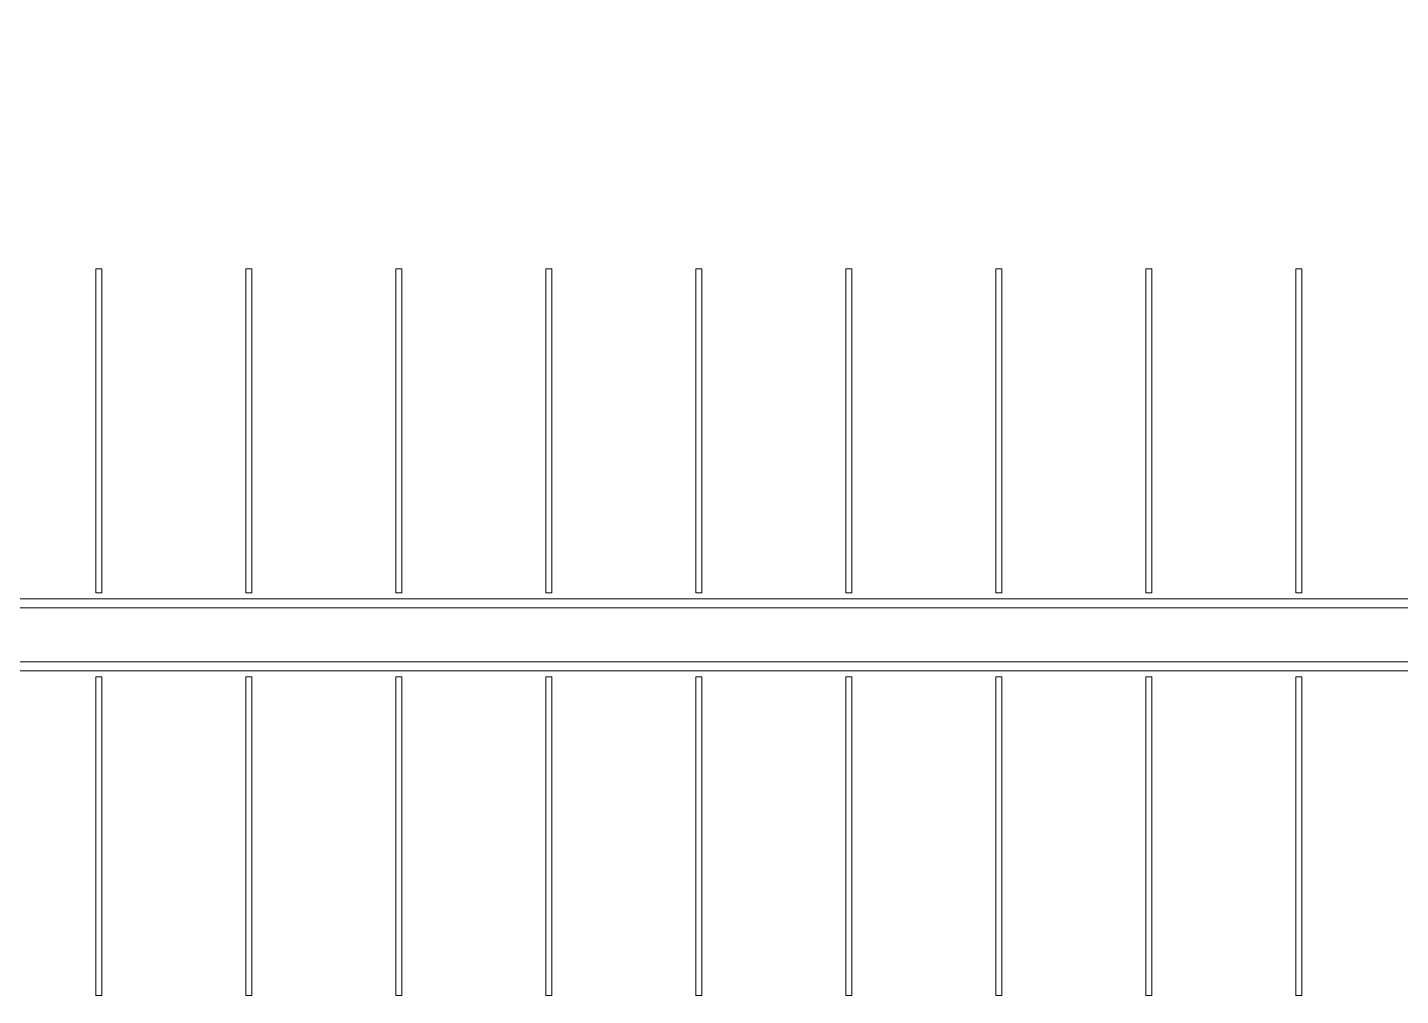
# Model space of a CAD drawing. Header units: metres. Extents: x -18745 to 220762, y -1579758 to -1356048.
# Drawn here: x 119677 to 142562, y -1495351 to -1479213 of the extents above; entities that cross this region are included whole.
import ezdxf

# ---------------------------------------------------------------- set-up
doc = ezdxf.new("R2010")
doc.units = ezdxf.units.M
doc.layers.add('PD-VENT', color=70, linetype='Continuous')
doc.layers.add('Tiles', color=252, linetype='Continuous', lineweight=5)

# ---------------------------------------------------------------- blocks, each defined once
blk = doc.blocks.new('A$C22ed9212')
at = {"layer": 'Tiles', "elevation": 0}
for points in [[(-531561, -487831), (-531561, -482331, -0.414214), (-530211, -480981), (-528824, -480981, -0.557537), (-526140, -485323), (-528597, -490235, 0.116434), (-529705, -494931), (-529705, -510931), (-369705, -510931), (-369705, -505431), (-369536, -505431, -0.414214), (-366536, -508431), (-366536, -514631)], [(-544303, -487981), (-531411, -487981), (-531411, -482331, -0.414214), (-530211, -481131), (-528824, -481131, -0.557537), (-526275, -485256), (-528731, -490168, 0.116434), (-529855, -494931), (-529855, -511081), (-369555, -511081), (-369555, -505581), (-369536, -505581, -0.414214), (-366686, -508431), (-366686, -514631)], [(-529855, -517544), (-529855, -511981), (-369555, -511981), (-369555, -517481), (-369536, -517481, 0.414214), (-366686, -514631), (-366686, -514631)]]:
    blk.add_lwpolyline(points, format="xyb", dxfattribs=at)
for points in [[(-404755, -505431), (-404655, -505431), (-404655, -510831), (-404755, -510831)], [(-402255, -505431), (-402155, -505431), (-402155, -510831), (-402255, -510831)], [(-399755, -505431), (-399655, -505431), (-399655, -510831), (-399755, -510831)], [(-397255, -505431), (-397155, -505431), (-397155, -510831), (-397255, -510831)], [(-394755, -505431), (-394655, -505431), (-394655, -510831), (-394755, -510831)], [(-392255, -505431), (-392155, -505431), (-392155, -510831), (-392255, -510831)], [(-389755, -505431), (-389655, -505431), (-389655, -510831), (-389755, -510831)], [(-387255, -505431), (-387155, -505431), (-387155, -510831), (-387255, -510831)], [(-384755, -505431), (-384655, -505431), (-384655, -510831), (-384755, -510831)], [(-404755, -517544), (-404655, -517544), (-404655, -512231), (-404755, -512231)], [(-402255, -517544), (-402155, -517544), (-402155, -512231), (-402255, -512231)], [(-399755, -517544), (-399655, -517544), (-399655, -512231), (-399755, -512231)], [(-397255, -517544), (-397155, -517544), (-397155, -512231), (-397255, -512231)], [(-394755, -517544), (-394655, -517544), (-394655, -512231), (-394755, -512231)], [(-392255, -517544), (-392155, -517544), (-392155, -512231), (-392255, -512231)], [(-389755, -517544), (-389655, -517544), (-389655, -512231), (-389755, -512231)], [(-387255, -517544), (-387155, -517544), (-387155, -512231), (-387255, -512231)], [(-384755, -517544), (-384655, -517544), (-384655, -512231), (-384755, -512231)]]:
    blk.add_lwpolyline(points, close=True, dxfattribs=at)
blk.add_lwpolyline([(-529705, -517544), (-529705, -512131), (-369705, -512131), (-369705, -517544)], dxfattribs=at)

msp = doc.modelspace()

# ---------------------------------------------------------------- block references
at = {"layer": 'PD-VENT'}
msp.add_blockref('A$C22ed9212', (525571.7, -977806.6, 2.4), dxfattribs=at)

doc.saveas('drawing.dxf')
